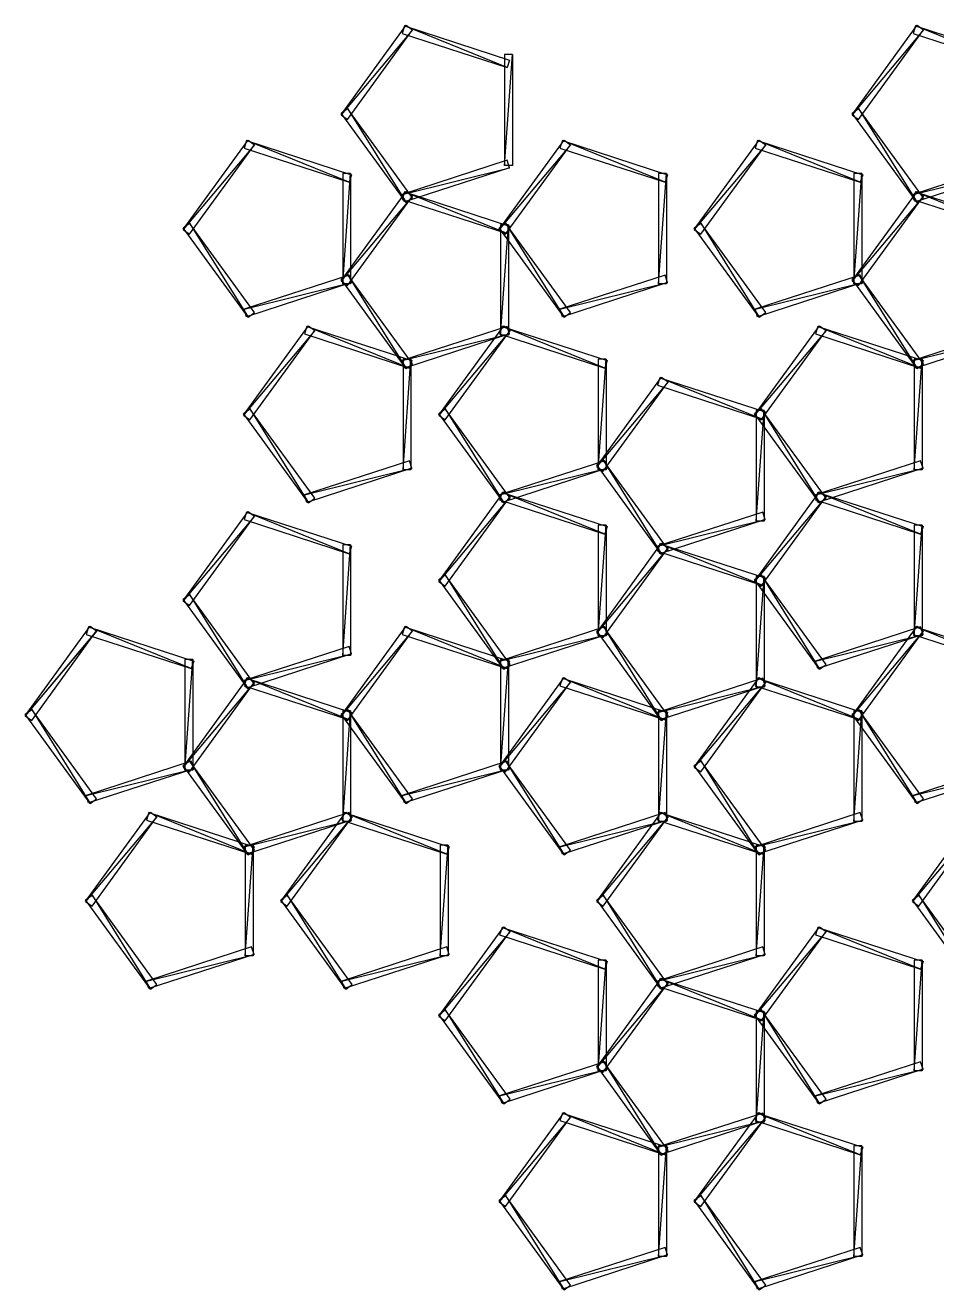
# Model space of a CAD drawing. Header units: metres. Extents: x 99 to 538, y -136 to 284.
# Drawn here: x 99.5 to 214.6, y 25.1 to 184.7 of the extents above; entities that cross this region are included whole.
import ezdxf

# ---------------------------------------------------------------- set-up
doc = ezdxf.new("R2010")
doc.units = ezdxf.units.M

msp = doc.modelspace()

# ---------------------------------------------------------------- linework, layer by layer
for points in [[(148.37267, 184.11496), (139.35817, 173.40886), (147.56366, 184.70274), (147.56377, 184.70285, 0.0001)], [(139.35817, 173.40886), (140.16718, 172.82108), (148.37267, 184.11496), (148.37277, 184.11507, 0.0001)], [(147.35326, 184.63437), (147.04424, 183.68332), (160.321, 179.36943), (160.3211, 179.36954, 0.0001)], [(160.321, 179.36943), (147.35326, 184.63437), (160.63002, 180.3205), (160.63013, 180.3206, 0.0001)], [(212.9109, 184.11542), (203.89641, 173.40932), (212.10188, 184.7032), (212.10199, 184.70331, 0.0001)], [(203.89641, 173.40932), (204.70541, 172.82153), (212.9109, 184.11542), (212.91101, 184.11552, 0.0001)], [(211.8915, 184.63483), (211.58247, 183.68378), (224.85924, 179.36989), (224.85934, 179.37, 0.0001)], [(224.85924, 179.36989), (211.8915, 184.63483), (225.16824, 180.32095), (225.16835, 180.32106, 0.0001)], [(161, 181), (160, 181), (160, 167), (160.0001, 167.0001, 0.0001)], [(160, 167), (161, 181), (161, 167), (161.0001, 167.0001, 0.0001)], [(140.16718, 174.21788), (147.56366, 162.33621), (139.35817, 173.6301), (139.35828, 173.6302, 0.0001)], [(147.56366, 162.33621), (148.37267, 162.924), (140.16718, 174.21788), (140.16728, 174.21799, 0.0001)], [(204.70541, 174.21834), (212.1019, 162.33667), (203.89641, 173.63055), (203.89651, 173.63066, 0.0001)], [(212.1019, 162.33667), (212.9109, 162.92445), (204.70541, 174.21834), (204.70552, 174.21844, 0.0001)], [(128.42926, 169.62524), (119.41475, 158.91914), (127.62024, 170.21303), (127.62034, 170.21313, 0.0001)], [(119.41475, 158.91914), (120.22377, 158.33136), (128.42926, 169.62524), (128.42937, 169.62535, 0.0001)], [(127.409836, 170.14465), (127.10082, 169.1936), (140.37758, 164.87971), (140.37769, 164.87982, 0.0001)], [(140.37758, 164.87971), (127.409836, 170.14465), (140.6866, 165.83078), (140.6867, 165.83089, 0.0001)], [(168.3161, 169.62573), (159.3016, 158.91965), (167.50708, 170.21352), (167.50719, 170.21362, 0.0001)], [(159.3016, 158.91965), (160.11061, 158.33186), (168.3161, 169.62573), (168.31621, 169.62584, 0.0001)], [(167.29668, 170.14516), (166.98766, 169.1941), (180.2644, 164.88022), (180.26451, 164.88033, 0.0001)], [(180.2644, 164.88022), (167.29668, 170.14516), (180.57343, 165.83128), (180.57353, 165.83139, 0.0001)], [(192.9675, 169.6257), (183.953, 158.9196), (192.15848, 170.21349), (192.15858, 170.2136, 0.0001)], [(183.953, 158.9196), (184.76201, 158.33182), (192.9675, 169.6257), (192.9676, 169.62581, 0.0001)], [(191.94809, 170.14511), (191.63907, 169.19406), (204.91583, 164.88017), (204.91594, 164.88028, 0.0001)], [(204.91583, 164.88017), (191.94809, 170.14511), (205.22484, 165.83124), (205.22495, 165.83134, 0.0001)], [(160.63004, 166.71898), (160.32101, 167.67003), (147.04427, 163.35616), (147.04437, 163.35626, 0.0001)], [(225.16824, 166.7189), (224.85922, 167.66995), (211.58247, 163.35608), (211.58258, 163.35619, 0.0001)], [(140.55656, 166.00975), (139.55656, 166.00975), (139.55656, 152.04974), (139.55667, 152.04985, 0.0001)], [(139.55656, 152.04974), (140.55656, 166.00975), (140.55656, 152.04974), (140.55667, 152.04985, 0.0001)], [(147.04427, 163.35616), (160.63004, 166.71898), (147.35329, 162.40509), (147.3534, 162.4052, 0.0001)], [(180.44339, 166.01025), (179.44339, 166.01025), (179.44339, 152.05025), (179.4435, 152.05035, 0.0001)], [(179.44339, 152.05025), (180.44339, 166.01025), (180.44339, 152.05025), (180.4435, 152.05035, 0.0001)], [(205.0948, 166.01021), (204.0948, 166.01021), (204.0948, 152.0502), (204.09491, 152.05031, 0.0001)], [(204.0948, 152.0502), (205.0948, 166.01021), (205.0948, 152.0502), (205.09491, 152.05031, 0.0001)], [(211.58247, 163.35608), (225.16824, 166.7189), (211.89148, 162.40501), (211.89159, 162.40512, 0.0001)], [(148.37267, 163.14523), (139.35817, 152.43913), (147.56366, 163.73302), (147.56377, 163.73312, 0.0001)], [(139.35817, 152.43913), (140.16718, 151.85135), (148.37267, 163.14523), (148.37277, 163.14534, 0.0001)], [(147.35329, 163.66516), (147.04427, 162.71411), (160.32101, 158.40022), (160.32112, 158.40033, 0.0001)], [(160.32101, 158.40022), (147.35329, 163.66516), (160.63004, 159.35129), (160.63014, 159.3514, 0.0001)], [(212.9109, 163.14569), (203.89641, 152.43959), (212.10188, 163.73347), (212.10199, 163.73358, 0.0001)], [(203.89641, 152.43959), (204.70541, 151.8518), (212.9109, 163.14569), (212.91101, 163.1458, 0.0001)], [(211.8915, 163.66508), (211.58247, 162.71404), (224.85924, 158.40015), (224.85934, 158.40025, 0.0001)], [(224.85924, 158.40015), (211.8915, 163.66508), (225.16824, 159.35121), (225.16835, 159.35132, 0.0001)], [(120.22377, 159.72815), (127.62024, 147.84648), (119.41475, 159.14037), (119.41485, 159.14047, 0.0001)], [(127.62024, 147.84648), (128.42926, 148.43427), (120.22377, 159.72815), (120.22387, 159.72826, 0.0001)], [(160.11061, 159.72864), (167.50708, 147.84698), (159.30159, 159.14085), (159.3017, 159.14096, 0.0001)], [(167.50708, 147.84698), (168.31609, 148.43477), (160.11061, 159.72864), (160.11072, 159.72874, 0.0001)], [(184.76202, 159.72862), (192.1585, 147.84695), (183.953, 159.14084), (183.95311, 159.14095, 0.0001)], [(192.1585, 147.84695), (192.9675, 148.43474), (184.76202, 159.72862), (184.76213, 159.72873, 0.0001)], [(160.5, 159.53024), (159.5, 159.53024), (159.5, 145.57024), (159.5001, 145.57034, 0.0001)], [(159.5, 145.57024), (160.5, 159.53024), (160.5, 145.57024), (160.5001, 145.57034, 0.0001)], [(140.16718, 153.24814), (147.56366, 141.36647), (139.35817, 152.66035), (139.35828, 152.66046, 0.0001)], [(147.56366, 141.36647), (148.37267, 141.95425), (140.16718, 153.24814), (140.16728, 153.24825, 0.0001)], [(204.70543, 153.24863), (212.1019, 141.36696), (203.89641, 152.66083), (203.89651, 152.66093, 0.0001)], [(212.1019, 141.36696), (212.9109, 141.95474), (204.70543, 153.24863), (204.70554, 153.24873, 0.0001)], [(140.6866, 152.22873), (140.37758, 153.17978), (127.10082, 148.8659), (127.10092, 148.86601, 0.0001)], [(127.10082, 148.8659), (140.6866, 152.22873), (127.409836, 147.91484), (127.409935, 147.91495, 0.0001)], [(180.57343, 152.22923), (180.2644, 153.18028), (166.98766, 148.86641), (166.98776, 148.86652, 0.0001)], [(166.98766, 148.86641), (180.57343, 152.22923), (167.29668, 147.91534), (167.29678, 147.91545, 0.0001)], [(205.22484, 152.2292), (204.91582, 153.18025), (191.63907, 148.86638), (191.63918, 148.86649, 0.0001)], [(191.63907, 148.86638), (205.22484, 152.2292), (191.94809, 147.91531), (191.9482, 147.91542, 0.0001)], [(136.04697, 146.18036), (127.03246, 135.47426), (135.23796, 146.76814), (135.23807, 146.76825, 0.0001)], [(127.03246, 135.47426), (127.841484, 134.88647), (136.04697, 146.18036), (136.04707, 146.18047, 0.0001)], [(135.02756, 146.69977), (134.71854, 145.74872), (147.9953, 141.43483), (147.9954, 141.43494, 0.0001)], [(147.9953, 141.43483), (135.02756, 146.69977), (148.30432, 142.3859), (148.30443, 142.386, 0.0001)], [(160.63, 145.74872), (160.32098, 146.69977), (147.04422, 142.3859), (147.04433, 142.386, 0.0001)], [(147.04422, 142.3859), (160.63, 145.74872), (147.35324, 141.43483), (147.35335, 141.43494, 0.0001)], [(160.69836, 146.18036), (151.68387, 135.47426), (159.88936, 146.76814), (159.88947, 146.76825, 0.0001)], [(151.68387, 135.47426), (152.49287, 134.88647), (160.69836, 146.18036), (160.69847, 146.18047, 0.0001)], [(159.67899, 146.70027), (159.36996, 145.74922), (172.64671, 141.43533), (172.64682, 141.43544, 0.0001)], [(172.64671, 141.43533), (159.67899, 146.70027), (172.95573, 142.3864), (172.95584, 142.3865, 0.0001)], [(200.5852, 146.18085), (191.57071, 135.47475), (199.77618, 146.76863), (199.77629, 146.76874, 0.0001)], [(191.57071, 135.47475), (192.37971, 134.88696), (200.5852, 146.18085), (200.58531, 146.18095, 0.0001)], [(199.5658, 146.70026), (199.25677, 145.7492), (212.53352, 141.43532), (212.53363, 141.43542, 0.0001)], [(212.53352, 141.43532), (199.5658, 146.70026), (212.84254, 142.38638), (212.84265, 142.38649, 0.0001)], [(225.16824, 145.74913), (224.85922, 146.70018), (211.58247, 142.3863), (211.58258, 142.38641, 0.0001)], [(211.58247, 142.3863), (225.16824, 145.74913), (211.89148, 141.43524), (211.89159, 141.43535, 0.0001)], [(148.17427, 142.56487), (147.17427, 142.56487), (147.17427, 128.60486), (147.17438, 128.60497, 0.0001)], [(147.17427, 128.60486), (148.17427, 142.56487), (148.17427, 128.60486), (148.17438, 128.60497, 0.0001)], [(172.8257, 142.56537), (171.8257, 142.56537), (171.8257, 128.60536), (171.8258, 128.60547, 0.0001)], [(171.8257, 128.60536), (172.8257, 142.56537), (172.8257, 128.60536), (172.8258, 128.60547, 0.0001)], [(212.71251, 142.56528), (211.71251, 142.56528), (211.71251, 128.60527), (211.71262, 128.60538, 0.0001)], [(211.71251, 128.60527), (212.71251, 142.56528), (212.71251, 128.60527), (212.71262, 128.60538, 0.0001)], [(180.6418, 139.70084), (171.6273, 128.99475), (179.83278, 140.28864), (179.83289, 140.28874, 0.0001)], [(171.6273, 128.99475), (172.43631, 128.40697), (180.6418, 139.70084), (180.6419, 139.70094, 0.0001)], [(179.62239, 140.22026), (179.31337, 139.26921), (192.59012, 134.95532), (192.59023, 134.95543, 0.0001)], [(192.59012, 134.95532), (179.62239, 140.22026), (192.89914, 135.90639), (192.89925, 135.9065, 0.0001)], [(127.841484, 136.28326), (135.23796, 124.40159), (127.03246, 135.69548), (127.03256, 135.69559, 0.0001)], [(135.23796, 124.40159), (136.04697, 124.98937), (127.841484, 136.28326), (127.84158, 136.28337, 0.0001)], [(152.49287, 136.28328), (159.88936, 124.4016), (151.68387, 135.6955), (151.68398, 135.6956, 0.0001)], [(159.88936, 124.4016), (160.69836, 124.98939), (152.49287, 136.28328), (152.49298, 136.28339, 0.0001)], [(192.37973, 136.28368), (199.7762, 124.402), (191.57071, 135.69589), (191.57082, 135.696, 0.0001)], [(192.7691, 136.08527), (191.7691, 136.08527), (191.7691, 122.12525), (191.76921, 122.12535, 0.0001)], [(191.7691, 122.12525), (192.7691, 136.08527), (192.7691, 122.12525), (192.76921, 122.12535, 0.0001)], [(199.7762, 124.402), (200.5852, 124.989784), (192.37973, 136.28368), (192.37984, 136.28378, 0.0001)], [(148.3043, 128.78384), (147.99529, 129.7349), (134.71852, 125.42101), (134.71863, 125.42111, 0.0001)], [(172.95573, 128.78435), (172.64671, 129.7354), (159.36996, 125.421524), (159.37007, 125.42162, 0.0001)], [(172.43633, 129.80377), (179.8328, 117.9221), (171.6273, 129.21597), (171.62741, 129.21608, 0.0001)], [(179.8328, 117.9221), (180.6418, 118.50988), (172.43633, 129.80377), (172.43643, 129.80388, 0.0001)], [(212.84254, 128.78426), (212.53352, 129.7353), (199.25677, 125.421425), (199.25688, 125.421524, 0.0001)], [(134.71852, 125.42101), (148.3043, 128.78384), (135.02754, 124.469955), (135.02765, 124.470055, 0.0001)], [(159.36996, 125.421524), (172.95573, 128.78435), (159.67899, 124.47047), (159.6791, 124.470566, 0.0001)], [(199.25677, 125.421425), (212.84254, 128.78426), (199.56578, 124.47037), (199.56589, 124.47047, 0.0001)], [(160.69836, 125.210625), (151.68387, 114.50452), (159.88936, 125.79841), (159.88947, 125.79851, 0.0001)], [(151.68387, 114.50452), (152.49287, 113.91673), (160.69836, 125.210625), (160.69847, 125.210724, 0.0001)], [(159.67899, 125.73054), (159.36996, 124.77948), (172.64671, 120.46561), (172.64682, 120.465706, 0.0001)], [(172.64671, 120.46561), (159.67899, 125.73054), (172.95573, 121.41666), (172.95584, 121.416756, 0.0001)], [(200.5852, 125.21101), (191.57071, 114.504906), (199.77618, 125.7988), (199.77629, 125.7989, 0.0001)], [(191.57071, 114.504906), (192.37971, 113.91712), (200.5852, 125.21101), (200.58531, 125.21111, 0.0001)], [(199.5658, 125.73043), (199.25677, 124.77937), (212.53354, 120.46549), (212.53365, 120.46559, 0.0001)], [(212.53354, 120.46549), (199.5658, 125.73043), (212.84254, 121.41655), (212.84265, 121.41665, 0.0001)], [(128.42926, 122.7355), (119.41475, 112.02939), (127.62024, 123.32328), (127.62034, 123.32338, 0.0001)], [(127.409836, 123.25491), (127.10082, 122.303856), (140.37758, 117.989975), (140.37769, 117.990074, 0.0001)], [(140.37758, 117.989975), (127.409836, 123.25491), (140.6866, 118.94103), (140.6867, 118.94113, 0.0001)], [(192.89914, 122.30423), (192.59012, 123.25529), (179.31337, 118.94141), (179.31348, 118.941505, 0.0001)], [(119.41475, 112.02939), (120.22377, 111.441605), (128.42926, 122.7355), (128.42937, 122.735596, 0.0001)], [(172.8257, 121.59564), (171.8257, 121.59564), (171.8257, 107.635635), (171.8258, 107.635735, 0.0001)], [(171.8257, 107.635635), (172.8257, 121.59564), (172.8257, 107.635635), (172.8258, 107.635735, 0.0001)], [(179.31337, 118.94141), (192.89914, 122.30423), (179.62238, 117.99035), (179.62248, 117.99045, 0.0001)], [(212.71251, 121.59553), (211.71251, 121.59553), (211.71251, 107.63551), (211.71262, 107.63561, 0.0001)], [(211.71251, 107.63551), (212.71251, 121.59553), (212.71251, 107.63551), (212.71262, 107.63561, 0.0001)], [(140.55656, 119.12001), (139.55656, 119.12001), (139.55656, 105.159996), (139.55667, 105.160095, 0.0001)], [(139.55656, 105.159996), (140.55656, 119.12001), (140.55656, 105.159996), (140.55667, 105.160095, 0.0001)], [(180.6418, 118.73112), (171.6273, 108.02502), (179.83278, 119.3189), (179.83289, 119.319, 0.0001)], [(171.6273, 108.02502), (172.43631, 107.43723), (180.6418, 118.73112), (180.6419, 118.73122, 0.0001)], [(179.62239, 119.25042), (179.31337, 118.29936), (192.59013, 113.98548), (192.59024, 113.98558, 0.0001)], [(192.59013, 113.98548), (179.62239, 119.25042), (192.89914, 114.93654), (192.89925, 114.93664, 0.0001)], [(152.49287, 115.31354), (159.88936, 103.43186), (151.68387, 114.72575), (151.68398, 114.72585, 0.0001)], [(159.88936, 103.43186), (160.69836, 104.019646), (152.49287, 115.31354), (152.49298, 115.31364, 0.0001)], [(192.37968, 115.3136), (199.77617, 103.43192), (191.57068, 114.725815), (191.57079, 114.725914, 0.0001)], [(192.76907, 115.1152), (191.76907, 115.1152), (191.76907, 101.15518), (191.76918, 101.15528, 0.0001)], [(191.76907, 101.15518), (192.76907, 115.1152), (192.76907, 101.15518), (192.76918, 101.15528, 0.0001)], [(199.77617, 103.43192), (200.58517, 104.01971), (192.37968, 115.3136), (192.37979, 115.3137, 0.0001)], [(120.22377, 112.83841), (127.62024, 100.95673), (119.41475, 112.250626), (119.41485, 112.250725, 0.0001)], [(127.62024, 100.95673), (128.42926, 101.54452), (120.22377, 112.83841), (120.22387, 112.83851, 0.0001)], [(108.48585, 108.245766), (99.47134, 97.53966), (107.67683, 108.83355), (107.676926, 108.83365, 0.0001)], [(107.46642, 108.76518), (107.15741, 107.814125), (120.43417, 103.500244), (120.43427, 103.50034, 0.0001)], [(120.43417, 103.500244), (107.46642, 108.76518), (120.74319, 104.4513), (120.743286, 104.4514, 0.0001)], [(148.37267, 108.24576), (139.35817, 97.53965), (147.56366, 108.83354), (147.56377, 108.83364, 0.0001)], [(147.35326, 108.765175), (147.04424, 107.81412), (160.321, 103.50024), (160.3211, 103.500336, 0.0001)], [(160.321, 103.50024), (147.35326, 108.765175), (160.63002, 104.451294), (160.63013, 104.45139, 0.0001)], [(172.9557, 107.81411), (172.64668, 108.76517), (159.36992, 104.45129), (159.37003, 104.451385, 0.0001)], [(172.43628, 108.833534), (179.83276, 96.95186), (171.62727, 108.24575), (171.62738, 108.24585, 0.0001)], [(179.83276, 96.95186), (180.64177, 97.53964), (172.43628, 108.833534), (172.43639, 108.83363, 0.0001)], [(212.84251, 107.81417), (212.5335, 108.76523), (199.25673, 104.45135), (199.25684, 104.45145, 0.0001)], [(212.91087, 108.24581), (203.89638, 97.5397), (212.10187, 108.833595), (212.10197, 108.833694, 0.0001)], [(211.8915, 108.76555), (211.58247, 107.81449), (224.85924, 103.50061), (224.85934, 103.50071, 0.0001)], [(224.85924, 103.50061), (211.8915, 108.76555), (225.16824, 104.45167), (225.16835, 104.45177, 0.0001)], [(99.47134, 97.53966), (100.28036, 96.95187), (108.48585, 108.245766), (108.48595, 108.245865, 0.0001)], [(139.35817, 97.53965), (140.16718, 96.951866), (148.37267, 108.24576), (148.37277, 108.24586, 0.0001)], [(159.36992, 104.45129), (172.9557, 107.81411), (159.67894, 103.50023), (159.67905, 103.50033, 0.0001)], [(199.25673, 104.45135), (212.84251, 107.81417), (199.56575, 103.50029), (199.56586, 103.50039, 0.0001)], [(203.89638, 97.5397), (204.70538, 96.95192), (212.91087, 108.24581), (212.91098, 108.24591, 0.0001)], [(140.6866, 105.338974), (140.37758, 106.29003), (127.10082, 101.97615), (127.10092, 101.97625, 0.0001)], [(120.61315, 104.63028), (119.61315, 104.63028), (119.61315, 90.670265), (119.61325, 90.670364, 0.0001)], [(119.61315, 90.670265), (120.61315, 104.63028), (120.61315, 90.670265), (120.61325, 90.670364, 0.0001)], [(127.10082, 101.97615), (140.6866, 105.338974), (127.409836, 101.02509), (127.409935, 101.02519, 0.0001)], [(160.49997, 104.63027), (159.49997, 104.63027), (159.49997, 90.67026), (159.50008, 90.67036, 0.0001)], [(159.49997, 90.67026), (160.49997, 104.63027), (160.49997, 90.67026), (160.50008, 90.67036, 0.0001)], [(128.42926, 101.765755), (119.41475, 91.05965), (127.62024, 102.35354), (127.62034, 102.35364, 0.0001)], [(127.409836, 102.28517), (127.10082, 101.334114), (140.37758, 97.02023), (140.37769, 97.02033, 0.0001)], [(140.37758, 97.02023), (127.409836, 102.28517), (140.6866, 97.97129), (140.6867, 97.97139, 0.0001)], [(168.31607, 101.76575), (159.30157, 91.05964), (167.50706, 102.35353), (167.50717, 102.35363, 0.0001)], [(167.29666, 102.285164), (166.98764, 101.33411), (180.2644, 97.020226), (180.26451, 97.020325, 0.0001)], [(180.2644, 97.020226), (167.29666, 102.285164), (180.57343, 97.97128), (180.57353, 97.97138, 0.0001)], [(192.89911, 101.334145), (192.59009, 102.2852), (179.31332, 97.97132), (179.31343, 97.97142, 0.0001)], [(192.96747, 101.765785), (183.95297, 91.05968), (192.15846, 102.35357), (192.15857, 102.35367, 0.0001)], [(191.94806, 102.28522), (191.63904, 101.33416), (204.9158, 97.02028), (204.91591, 97.02038, 0.0001)], [(204.9158, 97.02028), (191.94806, 102.28522), (205.22482, 97.97134), (205.22493, 97.971436, 0.0001)], [(119.41475, 91.05965), (120.22377, 90.47186), (128.42926, 101.765755), (128.42937, 101.765854, 0.0001)], [(159.30157, 91.05964), (160.11058, 90.471855), (168.31607, 101.76575), (168.31618, 101.76585, 0.0001)], [(179.31332, 97.97132), (192.89911, 101.334145), (179.62234, 97.02026), (179.62245, 97.02036, 0.0001)], [(183.95297, 91.05968), (184.76198, 90.47189), (192.96747, 101.765785), (192.96758, 101.765884, 0.0001)], [(100.28036, 98.34868), (107.67683, 86.467), (99.47134, 97.760895), (99.471436, 97.760994, 0.0001)], [(107.67683, 86.467), (108.48585, 87.05479), (100.28036, 98.34868), (100.28046, 98.34878, 0.0001)], [(140.16718, 98.348694), (147.56366, 86.46702), (139.35817, 97.76091), (139.35828, 97.76101, 0.0001)], [(140.55656, 98.15029), (139.55656, 98.15029), (139.55656, 84.19028), (139.55667, 84.19038, 0.0001)], [(139.55656, 84.19028), (140.55656, 98.15029), (140.55656, 84.19028), (140.55667, 84.19038, 0.0001)], [(147.56366, 86.46702), (148.37267, 87.0548), (140.16718, 98.348694), (140.16728, 98.34879, 0.0001)], [(180.44337, 98.1503), (179.44337, 98.1503), (179.44337, 84.190285), (179.44348, 84.190384, 0.0001)], [(179.44337, 84.190285), (180.44337, 98.1503), (180.44337, 84.190285), (180.44348, 84.190384, 0.0001)], [(204.70538, 98.348724), (212.10187, 86.46705), (203.89638, 97.76094), (203.89648, 97.76104, 0.0001)], [(205.09477, 98.150314), (204.09477, 98.150314), (204.09477, 84.1903), (204.09488, 84.1904, 0.0001)], [(204.09477, 84.1903), (205.09477, 98.150314), (205.09477, 84.1903), (205.09488, 84.1904, 0.0001)], [(212.10187, 86.46705), (212.91087, 87.05483), (204.70538, 98.348724), (204.70549, 98.34882, 0.0001)], [(120.74319, 90.84925), (120.43417, 91.80031), (107.15741, 87.48643), (107.15751, 87.48653, 0.0001)], [(120.22377, 91.868675), (127.62024, 79.987), (119.41475, 91.28089), (119.41485, 91.28099, 0.0001)], [(127.62024, 79.987), (128.42926, 80.57478), (120.22377, 91.868675), (120.22387, 91.868774, 0.0001)], [(160.63, 90.849266), (160.32098, 91.80032), (147.04422, 87.48644), (147.04433, 87.48654, 0.0001)], [(160.11058, 91.86869), (167.50706, 79.987015), (159.30157, 91.28091), (159.30168, 91.281006, 0.0001)], [(167.50706, 79.987015), (168.31607, 80.5748), (160.11058, 91.86869), (160.11069, 91.86879, 0.0001)], [(184.76198, 91.8687), (192.15846, 79.98702), (183.95297, 91.280914), (183.95308, 91.28101, 0.0001)], [(192.15846, 79.98702), (192.96747, 80.57481), (184.76198, 91.8687), (184.76208, 91.8688, 0.0001)], [(225.16821, 90.8493), (224.85919, 91.800354), (211.58243, 87.48647), (211.58253, 87.48657, 0.0001)], [(107.15741, 87.48643), (120.74319, 90.84925), (107.46642, 86.53537), (107.46652, 86.53547, 0.0001)], [(147.04422, 87.48644), (160.63, 90.849266), (147.35324, 86.535385), (147.35335, 86.535484, 0.0001)], [(211.58243, 87.48647), (225.16821, 90.8493), (211.89145, 86.535416), (211.89156, 86.535515, 0.0001)], [(116.10355, 84.80089), (107.08904, 74.09478), (115.29453, 85.38867), (115.29463, 85.38877, 0.0001)], [(107.08904, 74.09478), (107.89806, 73.506996), (116.10355, 84.80089), (116.10365, 84.80099, 0.0001)], [(115.08413, 85.320305), (114.775116, 84.36925), (128.05188, 80.05537), (128.05199, 80.055466, 0.0001)], [(128.05188, 80.05537), (115.08413, 85.320305), (128.3609, 81.006424), (128.36101, 81.00652, 0.0001)], [(140.6866, 84.36925), (140.37758, 85.320305), (127.10082, 81.006424), (127.10092, 81.00652, 0.0001)], [(140.75496, 84.80089), (131.74046, 74.09478), (139.94595, 85.38867), (139.94606, 85.38877, 0.0001)], [(131.74046, 74.09478), (132.54947, 73.506996), (140.75496, 84.80089), (140.75507, 84.80099, 0.0001)], [(139.73555, 85.32031), (139.42653, 84.369255), (152.7033, 80.055374), (152.7034, 80.05547, 0.0001)], [(152.7033, 80.055374), (139.73555, 85.32031), (153.01231, 81.00643), (153.01242, 81.00653, 0.0001)], [(180.57341, 84.36926), (180.26439, 85.32032), (166.98763, 81.00644), (166.98773, 81.00654, 0.0001)], [(180.64177, 84.80091), (171.62727, 74.0948), (179.83276, 85.388695), (179.83287, 85.388794, 0.0001)], [(171.62727, 74.0948), (172.43628, 73.50702), (180.64177, 84.80091), (180.64188, 84.80101, 0.0001)], [(179.62236, 85.32033), (179.31334, 84.36927), (192.5901, 80.05539), (192.59021, 80.05549, 0.0001)], [(192.5901, 80.05539), (179.62236, 85.32033), (192.89912, 81.00645), (192.89923, 81.006546, 0.0001)], [(205.22481, 84.36928), (204.91579, 85.320335), (191.63902, 81.006454), (191.63913, 81.00655, 0.0001)], [(220.52858, 84.800934), (211.51408, 74.094826), (219.71957, 85.38872), (219.71968, 85.38882, 0.0001)], [(211.51408, 74.094826), (212.32309, 73.50704), (220.52858, 84.800934), (220.52869, 84.80103, 0.0001)], [(127.10082, 81.006424), (140.6866, 84.36925), (127.409836, 80.05537), (127.409935, 80.055466, 0.0001)], [(166.98763, 81.00644), (180.57341, 84.36926), (167.29665, 80.05538), (167.29675, 80.05548, 0.0001)], [(191.63902, 81.006454), (205.22481, 84.36928), (191.94804, 80.0554), (191.94815, 80.0555, 0.0001)], [(128.23087, 81.1854), (127.23086, 81.1854), (127.23086, 67.22539), (127.23096, 67.22549, 0.0001)], [(127.23086, 67.22539), (128.23087, 81.1854), (128.23087, 67.22539), (128.23097, 67.22549, 0.0001)], [(152.88226, 81.18541), (151.88226, 81.18541), (151.88226, 67.225395), (151.88237, 67.225494, 0.0001)], [(151.88226, 67.225395), (152.88226, 81.18541), (152.88226, 67.225395), (152.88237, 67.225494, 0.0001)], [(192.76907, 81.18543), (191.76907, 81.18543), (191.76907, 67.22542), (191.76918, 67.22552, 0.0001)], [(191.76907, 67.22542), (192.76907, 81.18543), (192.76907, 67.22542), (192.76918, 67.22552, 0.0001)], [(107.89806, 74.90379), (115.29453, 63.02212), (107.08904, 74.31601), (107.08914, 74.31611, 0.0001)], [(115.29453, 63.02212), (116.10355, 63.60991), (107.89806, 74.90379), (107.89816, 74.90389, 0.0001)], [(132.54947, 74.90381), (139.94595, 63.02213), (131.74046, 74.31602), (131.74057, 74.31612, 0.0001)], [(139.94595, 63.02213), (140.75496, 63.609917), (132.54947, 74.90381), (132.54958, 74.90391, 0.0001)], [(172.43628, 74.903824), (179.83276, 63.02215), (171.62727, 74.31604), (171.62738, 74.31614, 0.0001)], [(179.83276, 63.02215), (180.64177, 63.609936), (172.43628, 74.903824), (172.43639, 74.90392, 0.0001)], [(212.32309, 74.90384), (219.71957, 63.022167), (211.51408, 74.316055), (211.51419, 74.316154, 0.0001)], [(219.71957, 63.022167), (220.52858, 63.609955), (212.32309, 74.90384), (212.3232, 74.90394, 0.0001)], [(160.69836, 70.31117), (151.68387, 59.605072), (159.88936, 70.89896), (159.88947, 70.899055, 0.0001)], [(151.68387, 59.605072), (152.49287, 59.017284), (160.69836, 70.31117), (160.69847, 70.31127, 0.0001)], [(159.67896, 70.8306), (159.36993, 69.87954), (172.6467, 65.56566), (172.6468, 65.56576, 0.0001)], [(172.6467, 65.56566), (159.67896, 70.8306), (172.95572, 66.516716), (172.95583, 66.516815, 0.0001)], [(200.58517, 70.31118), (191.57068, 59.605076), (199.77615, 70.898964), (199.77626, 70.89906, 0.0001)], [(191.57068, 59.605076), (192.37968, 59.01729), (200.58517, 70.31118), (200.58528, 70.31128, 0.0001)], [(199.56577, 70.8306), (199.25674, 69.87954), (212.53351, 65.56566), (212.53362, 65.56576, 0.0001)], [(212.53351, 65.56566), (199.56577, 70.8306), (212.84253, 66.516716), (212.84264, 66.516815, 0.0001)], [(128.3609, 67.404366), (128.05188, 68.35542), (114.775116, 64.04154), (114.775215, 64.04164, 0.0001)], [(114.775116, 64.04154), (128.3609, 67.404366), (115.08413, 63.090485), (115.08423, 63.090584, 0.0001)], [(153.0123, 67.40437), (152.70328, 68.35543), (139.42651, 64.04155), (139.42662, 64.04165, 0.0001)], [(139.42651, 64.04155), (153.0123, 67.40437), (139.73553, 63.090492), (139.73564, 63.09059, 0.0001)], [(192.89911, 67.404396), (192.59009, 68.35545), (179.31332, 64.04157), (179.31343, 64.04167, 0.0001)], [(179.31332, 64.04157), (192.89911, 67.404396), (179.62234, 63.090515), (179.62245, 63.090614, 0.0001)], [(172.82567, 66.695694), (171.82567, 66.695694), (171.82567, 52.73568), (171.82578, 52.73578, 0.0001)], [(171.82567, 52.73568), (172.82567, 66.695694), (172.82567, 52.73568), (172.82578, 52.73578, 0.0001)], [(212.71248, 66.695694), (211.71248, 66.695694), (211.71248, 52.73568), (211.71259, 52.73578, 0.0001)], [(211.71248, 52.73568), (212.71248, 66.695694), (212.71248, 52.73568), (212.71259, 52.73578, 0.0001)], [(180.64177, 63.83117), (171.62727, 53.125065), (179.83276, 64.41895), (179.83287, 64.41905, 0.0001)], [(179.62236, 64.35059), (179.31334, 63.399536), (192.5901, 59.085655), (192.59021, 59.085754, 0.0001)], [(192.5901, 59.085655), (179.62236, 64.35059), (192.89912, 60.036713), (192.89923, 60.03681, 0.0001)], [(171.62727, 53.125065), (172.43628, 52.537277), (180.64177, 63.83117), (180.64188, 63.83127, 0.0001)], [(152.49287, 60.41409), (159.88936, 48.532413), (151.68387, 59.8263), (151.68398, 59.8264, 0.0001)], [(159.88936, 48.532413), (160.69836, 49.1202), (152.49287, 60.41409), (152.49298, 60.41419, 0.0001)], [(192.37968, 60.41409), (199.77617, 48.532413), (191.57068, 59.8263), (191.57079, 59.8264, 0.0001)], [(192.76907, 60.215687), (191.76907, 60.215687), (191.76907, 46.255672), (191.76918, 46.25577, 0.0001)], [(191.76907, 46.255672), (192.76907, 60.215687), (192.76907, 46.255672), (192.76918, 46.25577, 0.0001)], [(199.77617, 48.532413), (200.58517, 49.1202), (192.37968, 60.41409), (192.37979, 60.41419, 0.0001)], [(172.9557, 52.91466), (172.64668, 53.86572), (159.36992, 49.551834), (159.37003, 49.551933, 0.0001)], [(159.36992, 49.551834), (172.9557, 52.91466), (159.67894, 48.600777), (159.67905, 48.600876, 0.0001)], [(172.43628, 53.934082), (179.83276, 42.052406), (171.62727, 53.3463), (171.62738, 53.346397, 0.0001)], [(179.83276, 42.052406), (180.64177, 42.640194), (172.43628, 53.934082), (172.43639, 53.93418, 0.0001)], [(212.84251, 52.91466), (212.5335, 53.86572), (199.25673, 49.551834), (199.25684, 49.551933, 0.0001)], [(199.25673, 49.551834), (212.84251, 52.91466), (199.56575, 48.600777), (199.56586, 48.600876, 0.0001)], [(168.31607, 46.866287), (159.30157, 36.160187), (167.50706, 47.454075), (167.50717, 47.454174, 0.0001)], [(159.30157, 36.160187), (160.11058, 35.5724), (168.31607, 46.866287), (168.31618, 46.866386, 0.0001)], [(167.29666, 47.38571), (166.98764, 46.434654), (180.2644, 42.12077), (180.26451, 42.12087, 0.0001)], [(180.2644, 42.12077), (167.29666, 47.38571), (180.57343, 43.071827), (180.57353, 43.071926, 0.0001)], [(192.89911, 46.434654), (192.59009, 47.38571), (179.31332, 43.071827), (179.31343, 43.071926, 0.0001)], [(179.31332, 43.071827), (192.89911, 46.434654), (179.62234, 42.12077), (179.62245, 42.12087, 0.0001)], [(192.96747, 46.866287), (183.95297, 36.160187), (192.15846, 47.454075), (192.15857, 47.454174, 0.0001)], [(183.95297, 36.160187), (184.76198, 35.5724), (192.96747, 46.866287), (192.96758, 46.866386, 0.0001)], [(191.94806, 47.38571), (191.63904, 46.434654), (204.9158, 42.120773), (204.91591, 42.120872, 0.0001)], [(204.9158, 42.120773), (191.94806, 47.38571), (205.22482, 43.07183), (205.22493, 43.07193, 0.0001)], [(180.44337, 43.25081), (179.44337, 43.25081), (179.44337, 29.290794), (179.44348, 29.290894, 0.0001)], [(179.44337, 29.290794), (180.44337, 43.25081), (180.44337, 29.290794), (180.44348, 29.290894, 0.0001)], [(205.09477, 43.25081), (204.09477, 43.25081), (204.09477, 29.290794), (204.09488, 29.290894, 0.0001)], [(204.09477, 29.290794), (205.09477, 43.25081), (205.09477, 29.290794), (205.09488, 29.290894, 0.0001)], [(160.11058, 36.969204), (167.50706, 25.087528), (159.30157, 36.381416), (159.30168, 36.381516, 0.0001)], [(167.50706, 25.087528), (168.31607, 25.675314), (160.11058, 36.969204), (160.11069, 36.969303, 0.0001)], [(184.76198, 36.969204), (192.15846, 25.087528), (183.95297, 36.381416), (183.95308, 36.381516, 0.0001)], [(192.15846, 25.087528), (192.96747, 25.675314), (184.76198, 36.969204), (184.76208, 36.969303, 0.0001)], [(180.57341, 29.469774), (180.26439, 30.420832), (166.98763, 26.106949), (166.98773, 26.107048, 0.0001)], [(205.22481, 29.469774), (204.91579, 30.420832), (191.63902, 26.106949), (191.63913, 26.107048, 0.0001)], [(166.98763, 26.106949), (180.57341, 29.469774), (167.29665, 25.155891), (167.29675, 25.15599, 0.0001)], [(191.63902, 26.106949), (205.22481, 29.469774), (191.94804, 25.155891), (191.94815, 25.15599, 0.0001)]]:
    msp.add_3dface(points)

doc.saveas('drawing.dxf')
